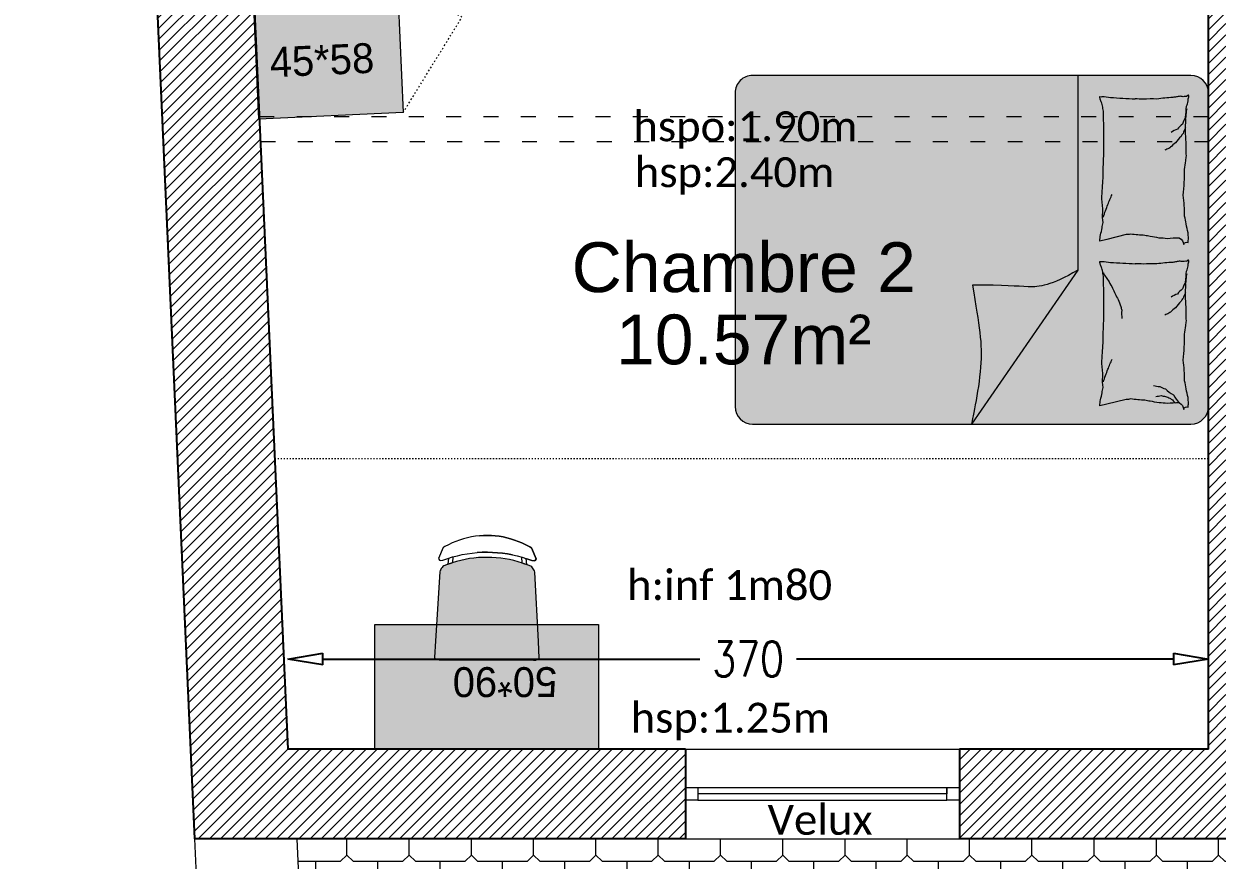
# Model space of a CAD drawing. Header units: millimetres. Extents: x -14819 to 43195, y -10328 to 20814.
# Drawn here: x 36538.9 to 37017.9, y 9415.6 to 9751.4 of the extents above; entities that cross this region are included whole.
import ezdxf
from ezdxf.enums import TextEntityAlignment as Align

# ---------------------------------------------------------------- set-up
doc = ezdxf.new("R2010")
doc.units = ezdxf.units.MM
doc.header["$PDMODE"] = 3
doc.linetypes.add('ACAD_ISO03W100', pattern=[30, 12, -18])
doc.linetypes.add('Chemin', pattern=[0.5, 0.3, -0.2])
for name, color, linetype, lineweight in [('05 - Menuiserie', 150, 'Continuous', 5), ('1_DV_BF', 21, 'Continuous', 5), ('41 - Côtes Intérieures', 71, 'Continuous', 9), ('52 - Projections', 22, 'ACAD_ISO03W100', 5), ('59 - TxT', 120, 'Continuous', 0), ('_Texte', 7, 'Continuous', 15), ('DV_Furnitures', 250, 'Continuous', 5), ('DV_Hatch bedroom', 21, 'Continuous', 5), ('hauteur inf1.8m', 11, 'Continuous', 0), ('Mur_coupe', 7, 'Continuous', 25), ('Mur_projeté', 8, 'ACAD_ISO03W100', 18), ('Mur_vu', 8, 'Continuous', 18)]:
    doc.layers.add(name, color=color, linetype=linetype, lineweight=lineweight)
doc.layers.add('10 - Hachures', color=7, linetype='Continuous', lineweight=18, true_color=0x646464)
for name, color, linetype in [('DV_Bulkhead', 40, 'Continuous'), ('DV_Text block', 20, 'Continuous'), ('DV_TEXTE', 10, 'Continuous')]:
    doc.layers.add(name, color=color, linetype=linetype)
doc.layers.add('DV_Surface', color=241, linetype='Continuous', plot=False)
doc.styles.add('CR_Cot', font='simplex.shx', dxfattribs={"width": 0.8})
doc.styles.add('Legend', font='calibri.ttf')
doc.styles.get("Standard").update_dxf_attribs({"font": 'arial.ttf'})
doc.dimstyles.get("Standard").update_dxf_attribs({"dimtxt": 14, "dimasz": 14, "dimexe": 0.18, "dimexo": 0.0625, "dimgap": 5, "dimtad": 0, "dimtoh": 1, "dimdec": 0, "dimzin": 0, "dimdsep": 46, "dimtxsty": 'CR_Cot', "dimblk": 'CLOSEDBLANK', "dimcen": 0, "dimse1": 1, "dimse2": 1, "dimadec": 0, "dimazin": 0, "dimtfac": 1, "dimtdec": 0, "dimtofl": 0, "dimtmove": 0, "dimatfit": 3, "dimfxl": 1, "dimtolj": 1, "dimtzin": 0, "dimarcsym": 0})
pattern_1 = [(45, (30000, 0), (-2.245064030267288, 2.245064030267288), [])]

# ---------------------------------------------------------------- blocks, each defined once
blk = doc.blocks.new('Fenetre_110')
blk.add_lwpolyline([(0.05, 0.05), (0.05, 0), (0, 0), (0, 0.05), (1.1, 0.05), (1.1, 0), (1.05, 0), (1.05, 0.05), (1.05, 0.025), (0.05, 0.025), (0.05, 0), (1.05, 0)])
blk = doc.blocks.new('_ClosedBlank')
at = {"color": 0, "linetype": 'ByBlock', "lineweight": -2}
for p, q in [((-1, 0.1666666666666667), (0, 0)), ((-1, 0.1666666666666667), (-1, -0.1666666666666667)), ((0, 0), (-1, -0.1666666666666667))]:
    blk.add_line(p, q, dxfattribs=at)
blk = doc.blocks.new('*D671')
at = {"layer": '41 - Côtes Intérieures', "color": 0, "lineweight": -2, "transparency": 16777216}
for p, q in [((36658.83714729112, 9496.284238740496), (36810.23898420205, 9496.284238740496)), ((37000.44082111298, 9496.284238740496), (36849.03898420205, 9496.284238740496))]:
    blk.add_line(p, q, dxfattribs=at)
at = {"layer": 'Defpoints', "color": 0, "transparency": 16777216}
for p in [(37014.44082111298, 9496.284238740496), (36644.83714729112, 9460.165619878606), (37014.44082111298, 9460.165619878606, 194.9999999999999)]:
    blk.add_point(p, dxfattribs=at)
at = {"layer": '41 - Côtes Intérieures', "color": 0, "lineweight": -2, "transparency": 16777216, "xscale": 14, "yscale": 14, "zscale": 14, "rotation": 180}
blk.add_blockref('_ClosedBlank', (36644.83714729112, 9496.284238740496), dxfattribs=at)
at = {"layer": '41 - Côtes Intérieures', "color": 0, "lineweight": -2, "transparency": 16777216, "xscale": 14, "yscale": 14, "zscale": 14}
blk.add_blockref('_ClosedBlank', (37014.44082111298, 9496.284238740496), dxfattribs=at)
at = {"layer": '41 - Côtes Intérieures', "color": 0, "transparency": 16777216, "insert": (36829.63898420205, 9496.284238740496), "char_height": 14, "attachment_point": 5, "style": 'CR_Cot'}
blk.add_mtext('\\A1;370', dxfattribs=at)
blk = doc.blocks.new('*U1101')
at = {"layer": 'DV_Hatch bedroom', "lineweight": 5}
h = blk.add_hatch(color=256, dxfattribs=at)
h.dxf.hatch_style = 1
edge = h.paths.add_edge_path()
edge.add_line((847.0545730124411, 46.8790673133517), (973.0545730124993, 46.87906731335106))
edge.add_arc((973.0545730124982, 53.87906731335104), 6.999999999999986, 270.0000000000093, 360.0000000000093)
edge.add_line((980.0545730124982, 53.87906731335217), (980.0545730124993, 229.8790673133511))
edge.add_arc((973.0545730124993, 229.8790673133511), 7, 0, 90)
edge.add_line((973.0545730124993, 236.8790673133511), (847.0545730124411, 236.8790673133517))
edge.add_arc((847.0545730124411, 229.8790673133517), 7, 90, 180)
edge.add_line((840.0545730124411, 229.8790673133517), (840.0545730124702, 53.87906731335167))
edge.add_arc((847.0545730124556, 53.87906731333713), 6.999999999985448, 179.999999999881, 269.9999999998809)
blk.add_line((918.2462938805376, 184.489697468094), (980.0545730124842, 141.7499297646371))
at = {"lineweight": 5}
blk.add_lwpolyline([(847.0545730124411, 46.8790673133517), (973.0545730124993, 46.87906731335106, 0.414213562373095), (980.0545730124982, 53.87906731335217), (980.0545730124993, 229.8790673133511, 0.414213562373095), (973.0545730124993, 236.8790673133511), (847.0545730124411, 236.8790673133517, 0.414213562373095), (840.0545730124411, 229.8790673133517), (840.0545730124702, 53.87906731335167, 0.414213562373095)], format="xyb", close=True, dxfattribs=at)
for points in [[(905.3683561002839, 225.2217188280365, -0.2633679393279821), (907.9770330702759, 226.9753276646752, -0.4948180484598251), (907.1210273014763, 228.7246963953308, -0.04922472348789158), (905.4717659369779, 228.8874596463696, -0.03683084260954966), (903.2651580663354, 228.7246964197284, -0.03189269194542133), (899.7205384567915, 227.9654047970259, 0.03578199607401519), (896.5552046842672, 227.3130398309832, 0.03294125849781754), (888.1867818383805, 226.7611082270093, 0.02656446386720497), (877.8055799286155, 227.3130398442285, 0.01790541905001343), (874.3042478836688, 227.8137404525048, -0.03339746363846834), (872.4181668921246, 228.0241061609284, -0.03203962982273088), (868.9571294261128, 227.9557394629983, 0.01844195161642952), (862.9537565284509, 227.6738044592563, 0.01083729358170642), (856.9091672738382, 227.7440769732297, 0.01462385272245969), (852.4377297810624, 228.0241061577784, 0.1112493707537801), (850.3333611330277, 228.7060391741703, -0.1537083427636597), (848.7571239238023, 229.0749981053281, -0.07644441892143763), (848.0630549980906, 228.9141800132316, -0.2155122933443702), (847.8807883263454, 228.7246963956322, -0.5858582351204265), (848.1292847922647, 228.4404865001897, 0.3634893061673001), (848.5818604634081, 228.1992570112837, 0.1917162677867557), (848.5872102849592, 227.1226441807828, -0.1296753019069136), (848.4065970090402, 225.5720205045741, -0.01735020625383131), (848.686574342908, 224.0036410649005, 0.01932564943837371), (848.9323873860957, 222.5944955663354, 0.01881751619375909), (849.5497265909901, 216.2121665034541, 0.02182809792489678), (849.6334595361643, 210.6843825903242, 0.006204154589775439), (849.5041335490533, 207.5249861236883)], [(905.3821642952756, 225.2493165864883, 0.02720052596380178), (905.6534674337435, 220.2659127701074, 0.04228118821179057), (905.3821642950772, 217.0633283145701, 0.01096989076681684), (904.6966161317835, 213.5171196919619, -0.01829888933846005), (904.3167570455827, 211.384972637756, -0.02330510151275126), (903.7841157889214, 205.6811226099339, -0.07304093550846792), (903.9662118285424, 203.853578122752), (905.8941464889826, 196.1470327355358), (906.5952186257377, 193.3446454118796, 0.5102284766733299), (906.5061108704812, 193.2385224183398, 0.02357138925158921), (904.141493518841, 193.5197962714099, 0.03449399454918334), (901.2682429151183, 194.2061698739515, -0.04782509247492186), (899.1811760778639, 194.6463731578264, -0.07866928644767605), (894.9264035725862, 194.455973775416, 0.06251002766426882), (889.5943335380282, 194.0452488214264, 0.008153125244442654), (885.3275830520514, 194.3199201640452, -0.008761567463115363), (881.3567865564544, 194.5706881959708, -0.007152706387293638), (872.3834470824821, 194.8511197487298, -0.005484417438345482), (860.6752767485619, 194.920989935312, -0.01434509528684024), (854.4462172474786, 194.7110573887998, -0.04057962453357574), (852.2624663708064, 194.3955373660601, -0.06298072340015308), (851.2662438473926, 194.0314334307953, 0.04830882339729094), (849.9839864382536, 193.5197962617604, 0.03973043077202874), (848.7152400967213, 193.2577264246464, 0.3660599915518933), (848.5818604630671, 193.3446454117371, 0.1170135263030279), (848.5331882938883, 194.1762209917563, -0.02834082451983052), (848.9323873733603, 197.5482263182833, -0.00196306063033392), (849.5041337291227, 207.5249890699412)], [(853.4893288227009, 228.199257017777, 0.08815313258354429), (856.7121124843682, 227.8685065755373, 0.08815313105263654), (859.6236780436475, 226.4477616381262, 0.07754712079217571), (861.6439934556033, 224.4306272273409, 0.07754712039776804), (862.9537569792998, 221.8938921235535)], [(861.1414160195125, 227.6673687752629, 0.02784216268372947), (863.3610483190741, 226.676805969765, 0.04868500734447086), (864.5311464003798, 225.922322279381, 0.0236664622803414), (867.1373185968686, 223.6488104070246, 0.03122341866597448), (868.9128244284307, 221.7187544445097, 0.04680097286292319), (869.3895719419801, 221.0032485341803, 0.02319083180261139), (870.1396869615454, 219.4418196691365)], [(971.5639007883732, 225.2217188280365, -0.2633679393279821), (974.1725777576958, 226.9753276646752, -0.4948180484598251), (973.3165719888962, 228.7246963953308, -0.04922472348789158), (971.6673106243978, 228.8874596463696, -0.03683084260954966), (969.4607027537552, 228.7246964197284, -0.03189269194542133), (965.9160831448808, 227.9654047970259, 0.03578199607401519), (962.7507493723565, 227.3130398309832, 0.03294125849781754), (954.3823265257713, 226.7611082270093, 0.02656446386720497), (944.0011246160354, 227.3130398442285, 0.01790541905001343), (940.4997925710887, 227.8137404525048, -0.03339746363846834), (938.6137115795156, 228.0241061609284, -0.03203962982273088), (935.1526741135327, 227.9557394629983, 0.01844195161642952), (929.1493012165402, 227.6738044592562, 0.01083729358170642), (923.104711961229, 227.7440769732296, 0.01462385272245969), (918.6332744684823, 228.0241061577784, 0.1112493707537801), (916.5289058204476, 228.7060391741703, -0.1537083427636597), (914.9526686112222, 229.0749981053281, -0.07644441892143763), (914.2585996861799, 228.9141800132316, -0.2155122933443702), (914.0763330137653, 228.7246963956321, -0.5858582351204265), (914.3248294796555, 228.4404865001897, 0.3634893061673001), (914.777405150828, 228.1992570112837, 0.1917162677867557), (914.78275497235, 227.1226441807827, -0.1296753019069136), (914.602141696431, 225.5720205045741, -0.01735020625383131), (914.8821190303279, 224.0036410649004, 0.01932564943837371), (915.1279320735156, 222.5944955663353, 0.01881751619375909), (915.7452712783809, 216.2121665034541, 0.02182809792489678), (915.8290042235842, 210.6843825903241, 0.006204154589775439), (915.6996782364732, 207.5249861236883)], [(971.5777089826955, 225.2493165864882, 0.02720052596380178), (971.8490121211634, 220.2659127701073, 0.04228118821179057), (971.5777089831665, 217.0633283145701, 0.01096989076681684), (970.8921608191743, 213.5171196919619, -0.01829888933846005), (970.5123017329735, 211.384972637756, -0.02330510151275126), (969.9796604770107, 205.6811226099338, -0.07304093550846792), (970.1617565159623, 203.853578122752), (972.0896911763734, 196.1470327355358), (972.790763313827, 193.3446454118796, 0.5102284766733299), (972.7016555579011, 193.2385224183398, 0.02357138925158921), (970.3370382062609, 193.5197962714099, 0.03449399454918334), (967.4637876025382, 194.2061698739515, -0.04782509247492186), (965.3767207659532, 194.6463731578264, -0.07866928644767605), (961.1219482606755, 194.455973775416, 0.06251002766426882), (955.7898782261175, 194.0452488214264, 0.008153125244442654), (951.5231277394422, 194.3199201640451, -0.008761567463115363), (947.5523312438451, 194.5706881959708, -0.007152706387293638), (938.578991769902, 194.8511197487298, -0.005484417438345482), (926.8708214359818, 194.920989935312, -0.01434509528684024), (920.6417619348985, 194.7110573887998, -0.04057962453357574), (918.4580110582262, 194.39553736606, -0.06298072340015308), (917.4617885354819, 194.0314334307952, 0.04830882339729094), (916.1795311256444, 193.5197962617603, 0.03973043077202874), (914.9107847841121, 193.2577264246464, 0.3660599915518933), (914.777405150487, 193.3446454117371, 0.1170135263030279), (914.7287329813082, 194.1762209917563, -0.02834082451983052), (915.127932060751, 197.5482263182832, -0.00196306063033392), (915.699678417212, 207.5249890699412)], [(919.6848735101208, 228.1992570177769, 0.08815313258354429), (922.9076571717881, 227.8685065755372, 0.08815313105263654), (925.8192227310674, 226.4477616381262, 0.07754712079217571), (927.8395381430232, 224.4306272273409, 0.07754712039776804), (929.1493016667197, 221.8938921235535)], [(927.3369607069033, 227.6673687752628, 0.02784216268372947), (929.5565930064649, 226.676805969765, 0.04868500734447086), (930.7266910877997, 225.9223222793809, 0.0236664622803414), (933.3328632849579, 223.6488104070245, 0.03122341866597448), (935.1083691158506, 221.7187544445096, 0.04680097286292319), (935.5851166293709, 221.0032485341802, 0.02319083180261139), (936.3352316489362, 219.4418196691365)], [(964.5532159879575, 214.8879501579025, 0.04752548586146815), (965.0290303518916, 217.3192487666001, 0.04752548618143519), (965.9553602626526, 219.6169705283506, 0.07737942892073026), (968.3315573673258, 222.8579054911097, 0.07737943067710795), (971.5805703186841, 225.2230455089226)], [(968.9348939916772, 215.7636912732426, 0.06416370225428163), (968.6558241250509, 217.9294090514471, 0.08212666593292359), (968.9348939912383, 219.6169705485002, 0.01324356746446535), (969.2873927803547, 220.570030933041, 0.01544823599055244), (969.6359661409547, 221.3684527683976, 0.07031174885933875), (970.3923934962933, 222.5156781262553, 0.05368994615919214), (971.7183544497585, 223.7268959661978)], [(919.3343466867876, 194.5706882661934, 0.01610775154444899), (922.966761767758, 197.0189970967258, 0.02459882714006518), (925.4686776399045, 198.4239675481022, 0.009477214576710857), (930.0455829966608, 200.5984661919819, 0.01593728168136005), (932.8299075405918, 201.7517942020841, 0.07252085216165431), (934.3550093152222, 202.0865104087179, 0.03333927934972582), (937.7373759729674, 202.1020827344036)], [(896.931980910619, 194.7129362559401, 0.009729473561467566), (894.3850253306437, 195.5559074012778, 0.00972947539273279), (891.8727952789995, 196.4973344058818, 0.007970500716486365), (889.8432678061699, 197.3409433108768, 0.00797050084477468), (887.8416624948946, 198.2488165967418)], [(963.1275255987083, 194.7129362559401, 0.009729473561467566), (960.5805700180345, 195.5559074012778, 0.00972947539273279), (958.0683399663903, 196.4973344058818, 0.007970500716486365), (956.0388124935898, 197.3409433108767, 0.00797050084477468), (954.0372071823145, 198.2488165967418)]]:
    blk.add_lwpolyline(points, format="xyb")
blk.add_open_spline([(840.0545730124703, 184.4896974679901), (866.1184799685432, 184.4896974679899), (892.182386924616, 184.4896974679897), (918.2462938806889, 184.4896974679895), (924.5768245326177, 173.4790951311314), (925.497814456202, 164.7262032753331), (924.1338798156622, 155.1852046161437), (924.3084835971617, 142.1711438209247)], degree=3, knots=[0, 0, 0, 0, 1, 1, 1, 2, 3, 3, 3, 3])
blk.add_open_spline([(924.3084835971617, 142.1711438209247), (940.8985822635999, 144.8984500248942), (954.0646666506357, 147.5254407198644), (980.0545730124842, 141.7499297646371), (980.0545730126324, 141.7499297651568)], degree=3)
blk = doc.blocks.new('*U1100')
at = {"layer": 'DV_Hatch bedroom', "lineweight": 5}
h = blk.add_hatch(color=256, dxfattribs=at)
h.dxf.hatch_style = 1
h.paths.add_polyline_path([(19.61027763474226, -0.0542759895324707), (19.98892968593668, -0.1245364546775818), (20.3581279672801, -0.2340421080589294), (20.6371476972688, -0.3582432866096497), (20.88459419305968, -0.5371570587158203), (20.98550651024584, -0.677722692489624), (21.02705864085215, -0.8456394076347351), (20.66434089860127, -7.56663978099823), (19.03446144736267, -35.35367920994736), (18.90031995712002, -35.82273945212341), (18.70788195994214, -36.27109453082062), (18.46023406618292, -36.69154867529846), (18.16135202093551, -37.07735314965225), (17.81603207953617, -37.42231577634789), (17.4298179075638, -37.72089928388573), (15.76532187503767, -38.37602436542488), (14.07621501069548, -38.96496444940544), (12.36513786568526, -39.48680162429787), (10.63475859013784, -39.94071930646874), (8.887779646430545, -40.32601118087746), (7.126926620411041, -40.64207375049568), (5.354948594357438, -40.8884137868879), (3.574611806669736, -41.06464833021141), (1.788694989882742, -41.17050170898415), (-1.417328826391895e-05, -41.20580852031685), (-1.788723334782617, -41.17050170898415), (-3.574640151569156, -41.06464833021141), (-5.354976939256858, -40.8884137868879), (-7.126954965310915, -40.64207375049568), (-8.887807991329964, -40.32601118087746), (-10.63478693503725, -39.94071930646874), (-12.36516621058468, -39.48680162429787), (-14.0762433555949, -38.96496444940544), (-15.765350219938, -38.37602436542488), (-17.42984625246322, -37.72089928388573), (-17.8160604244365, -37.42231577634789), (-18.16138036583493, -37.07735314965225), (-18.46026241108279, -36.69154867529846), (-18.70791030484202, -36.27109453082062), (-18.90034830202035, -35.82273945212341), (-19.03448979226209, -35.35367920994736), (-20.66436924350023, -7.56663978099823), (-21.02708698575157, -0.8456394076347351), (-21.00243587434011, -0.7196366786956787), (-20.94375447350808, -0.6054133176803589), (-20.85564957531574, -0.5119338631629944), (-20.62044807604366, -0.3487631678581238), (-20.35812647544412, -0.2340331673622131), (-19.98892968593668, -0.1245275139808655), (-19.61027763474272, -0.05426704883575439), (-19.217287539989, -0.01296401023864746), (-18.8223699920793, 0.0008270144462585449), (-18.72592721796877, 4.470348358154297e-06), (18.72592721796877, -4.470348358154297e-06), (18.82237148391573, 0.0008180737495422363), (19.21728903182498, -0.01297146081924438)])
h.paths.add_polyline_path([(2.021842416349728, -43.22438836097695), (4.040197664162633, -43.09443831443787)])
h.paths.add_polyline_path([(-1.417244925505656e-05, -43.27704608440399), (2.021842416349728, -43.22438836097695)])
at = {"lineweight": 5}
for p, q in [((-19.54310469879943, -40.71474969387054), (-19.2417581391453, -39.98974859714508)), ((-19.54310469879988, -40.71474969387032), (-19.24175813914576, -39.98974859714485)), ((-17.7591304400155, -45.05965411663055), (-19.54310469879943, -40.71474969387054)), ((-17.75913044001595, -45.05965411663033), (-19.54310469879988, -40.71474969387032)), ((-19.2417581391453, -39.98974859714508), (-18.99247071673449, -39.85874950885773)), ((-19.24175813914576, -39.98974859714485), (-18.99247071673494, -39.8587495088575)), ((-18.99247071673449, -39.85874950885773), (-17.82373144930102, -40.05081355571747)), ((-18.99247071673494, -39.8587495088575), (-17.82373144930148, -40.05081355571724)), ((-17.82373144930102, -40.05081355571747), (-15.91194705568773, -40.71017503738403)), ((-17.82373144930148, -40.05081355571724), (-15.91194705568819, -40.71017503738381)), ((-15.91194705568773, -40.71017503738403), (-13.97628730580186, -41.29593223333359)), ((-15.91194705568819, -40.71017503738381), (-13.97628730580232, -41.29593223333336)), ((-15.86564790035914, -38.33868205547333), (-14.884398207412, -38.69251310825348)), ((-15.6317860705401, -40.79990535974503), (-15.86564790035914, -38.33868205547333)), ((-15.86564790035959, -38.3386820554731), (-14.88439820741246, -38.69251310825325)), ((-15.63178607054056, -40.7999053597448), (-15.86564790035959, -38.3386820554731)), ((-14.884398207412, -38.69251310825348), (-13.8952462548948, -39.02367353439331)), ((-14.88439820741246, -38.69251310825325), (-13.89524625489526, -39.02367353439308)), ((-13.97628730580186, -41.29593223333359), (-12.01959116509101, -41.80722683668137)), ((-13.97628730580232, -41.29593223333336), (-12.01959116509147, -41.80722683668114)), ((-13.8952462548948, -39.02367353439331), (-13.67136182964691, -41.38088971376419)), ((-13.89524625489526, -39.02367353439308), (-13.67136182964737, -41.38088971376396)), ((-12.01959116509101, -41.80722683668137), (-10.04472967349079, -42.24330931901932)), ((-12.01959116509147, -41.80722683668114), (-10.04472967349125, -42.24330931901909)), ((-10.04472967349079, -42.24330931901932), (-8.054599978081342, -42.60353744029999)), ((-10.04472967349125, -42.24330931901909), (-8.054599978081797, -42.60353744029976)), ((-8.054599978081342, -42.60353744029999), (-6.052119365740282, -42.88738667964935)), ((-8.054599978081797, -42.60353744029976), (-6.052119365740737, -42.88738667964913)), ((-6.052119365740282, -42.88738667964935), (-4.040226009061143, -43.09443831443787)), ((-6.052119365740737, -42.88738667964913), (-4.040226009061598, -43.09443831443764)), ((10.04470132859183, -42.24330931901932), (12.01956282019205, -41.80722683668137)), ((12.01956282019205, -41.80722683668137), (13.97625896090335, -41.29593223333359)), ((13.67133348474749, -41.38088971376419), (13.89521790999629, -39.02367353439331)), ((13.67133348474704, -41.38088971376396), (13.89521790999584, -39.02367353439308)), ((13.89521790999629, -39.02367353439331), (14.88436986251349, -38.69251310825348)), ((13.89521790999584, -39.02367353439308), (14.88436986251304, -38.69251310825325)), ((13.97625896090335, -41.29593223333359), (15.91191871078831, -40.71017503738403)), ((14.88436986251349, -38.69251310825348), (15.86561955545972, -38.33868205547333)), ((14.88436986251304, -38.69251310825325), (15.86561955545926, -38.3386820554731)), ((15.86561955545972, -38.33868205547333), (15.63186662972862, -40.79994559288025)), ((15.86561955545926, -38.3386820554731), (15.63186662972817, -40.79994559288002)), ((-17.49294050657249, -45.21570950746536), (-17.7591304400155, -45.05965411663055)), ((-17.49294050657295, -45.21570950746514), (-17.75913044001595, -45.05965411663033)), ((-17.07077306753331, -45.45755386352539), (-17.49294050657249, -45.21570950746536)), ((-17.07077306753376, -45.45755386352516), (-17.49294050657295, -45.21570950746514)), ((-15.6386291259771, -46.22146785259247), (-17.07077306753331, -45.45755386352539)), ((-15.63862912597756, -46.22146785259224), (-17.07077306753376, -45.45755386352516)), ((-14.17301880931268, -46.919184923172), (-15.6386291259771, -46.22146785259247)), ((-14.17301880931313, -46.91918492317177), (-15.63862912597756, -46.22146785259224)), ((-12.67700485850696, -47.54924476146698), (-14.17301880931268, -46.919184923172)), ((-12.67700485850742, -47.54924476146675), (-14.17301880931313, -46.91918492317177)), ((-11.15371789310052, -48.110331594944), (-12.67700485850696, -47.54924476146698)), ((-11.15371789310097, -48.11033159494377), (-12.67700485850742, -47.54924476146675)), ((-9.606342238758543, -48.60127121210098), (-11.15371789310052, -48.110331594944)), ((-9.606342238758998, -48.60127121210076), (-11.15371789310097, -48.11033159494377)), ((-8.038113689518696, -49.02103543281555), (-9.606342238758543, -48.60127121210098)), ((-8.03811368951915, -49.02103543281532), (-9.606342238758998, -48.60127121210076)), ((-6.45231279452014, -49.36874806880951), (-8.038113689518696, -49.02103543281555)), ((-6.452312794520594, -49.36874806880928), (-8.03811368951915, -49.02103543281532)), ((-4.852254415149901, -49.64368343353271), (-6.45231279452014, -49.36874806880951)), ((-4.852254415150355, -49.64368343353249), (-6.452312794520594, -49.36874806880928)), ((-3.241285114326956, -49.84526336193085), (-4.852254415149901, -49.64368343353271)), ((-3.241285114327411, -49.84526336193062), (-4.852254415150355, -49.64368343353249))]:
    blk.add_line(p, q, dxfattribs=at)
for points in [[(-4.040226009061598, -43.09443831443764), (-2.021870761249602, -43.22438836097695), (-1.417244970980391e-05, -43.27704608440376), (2.021842416349728, -43.22438836097695), (4.040197664162179, -43.09443831443764), (6.052091020841317, -42.88738667964913), (4.040197664162633, -43.09443831443787), (2.021842416350182, -43.22438836097717), (-1.417244925505656e-05, -43.27704608440399), (-2.021870761249147, -43.22438836097717)], [(6.052091020841317, -42.88738667964913), (8.054571633181922, -42.60353744029976), (10.04470132859137, -42.24330931901909), (8.054571633182377, -42.60353744029999)], [(15.91191871078786, -40.71017503738381), (17.82370310440206, -40.05081355571724), (18.99244237183552, -39.8587495088575), (19.24172979424588, -39.98974859714485), (19.54315989676138, -40.7146945595739), (19.24172979424634, -39.98974859714508), (18.99244237183598, -39.85874950885773), (17.82370310440251, -40.05081355571747)], [(19.54315989676138, -40.7146945595739), (17.75910209511653, -45.05965411663033), (17.49291216167353, -45.21570950746514), (17.75910209511699, -45.05965411663055)], [(14.89412647523545, -46.58612161874748), (13.77800429201147, -47.09335416555382), (13.7776119389307, -47.09352403879143), (12.31888794097108, -47.68824875354744), (10.83518313566606, -48.21774363517738), (12.31888794097154, -47.68824875354767), (13.77761193893116, -47.09352403879166), (13.77800429201193, -47.09335416555405)], [(17.07045232261976, -45.45771926641441), (15.9920452657318, -46.04069292545296), (14.89412647523545, -46.58612161874748), (15.99204526573226, -46.04069292545319)], [(17.49291216167353, -45.21570950746514), (17.0708252818215, -45.45750916004158), (17.07045232261976, -45.45771926641441), (17.07082528182195, -45.45750916004181)], [(6.263619307729869, -49.40507560968376), (4.709619525002608, -49.66453760862328), (3.145624808623097, -49.85487759113289), (1.574715615118976, -49.97572153806664), (-1.417244925505656e-05, -50.02683252096153), (-1.622774391961912, -49.97306764125801), (-3.241285114327411, -49.84526336193062), (-1.622774391961457, -49.97306764125824), (-1.417244880030921e-05, -50.02683252096176), (1.57471561511943, -49.97572153806686), (3.145624808623552, -49.85487759113312), (4.709619525003063, -49.6645376086235)], [(10.83518313566606, -48.21774363517738), (9.329420031321433, -48.68096560239769), (7.804564399511264, -49.0770027041433), (6.263619307729869, -49.40507560968376), (7.804564399511719, -49.07700270414352), (9.329420031321888, -48.68096560239792)]]:
    blk.add_lwpolyline(points, close=True, dxfattribs=at)
blk.add_lwpolyline([(10.04470132859137, -42.24330931901909), (12.0195628201916, -41.80722683668114), (13.9762589609029, -41.29593223333336), (15.91191871078786, -40.71017503738381)], dxfattribs=at)
blk.add_polyline3d([(19.61027763474272, -0.05427598953269808, 0), (19.98892968593714, -0.1245364546778092, 0), (20.35812796728055, -0.2340421080591568, 0), (20.63714769726926, -0.358243286609877, 0), (20.88459419306014, -0.5371570587160477, 0), (20.9855065102463, -0.6777226924898514, 0), (21.0270586408526, -0.8456394076349625, 0), (20.66434089860172, -7.566639780998457, 0), (19.03446144736313, -35.35367920994759, 0), (18.90031995712047, -35.82273945212364, 0), (18.7078819599426, -36.27109453082085, 0), (18.46023406618338, -36.69154867529869, 0), (18.16135202093596, -37.07735314965248, 0), (17.81603207953663, -37.42231577634811, 0), (17.42981790756426, -37.72089928388596, 0), (15.76532187503813, -38.37602436542511, 0), (14.07621501069593, -38.96496444940567, 0), (12.36513786568571, -39.4868016242981, 0), (10.63475859013829, -39.94071930646896, 0), (8.887779646431, -40.32601118087769, 0), (7.126926620411496, -40.64207375049591, 0), (5.354948594357893, -40.88841378688812, 0), (3.574611806670191, -41.06464833021164, 0), (1.788694989883197, -41.17050170898438, 0), (-1.41732878091716e-05, -41.20580852031708, 0), (-1.788723334782162, -41.17050170898438, 0), (-3.574640151568701, -41.06464833021164, 0), (-5.354976939256403, -40.88841378688812, 0), (-7.12695496531046, -40.64207375049591, 0), (-8.88780799132951, -40.32601118087769, 0), (-10.6347869350368, -39.94071930646896, 0), (-12.36516621058422, -39.4868016242981, 0), (-14.07624335559444, -38.96496444940567, 0), (-15.76535021993755, -38.37602436542511, 0), (-17.42984625246277, -37.72089928388596, 0), (-17.81606042443605, -37.42231577634811, 0), (-18.16138036583448, -37.07735314965248, 0), (-18.46026241108234, -36.69154867529869, 0), (-18.70791030484156, -36.27109453082085, 0), (-18.90034830201989, -35.82273945212364, 0), (-19.03448979226164, -35.35367920994759, 0), (-20.66436924349978, -7.566639780998457, 0), (-21.02708698575111, -0.8456394076349625, 0), (-21.00243587433965, -0.7196366786959061, 0), (-20.94375447350762, -0.6054133176805863, 0), (-20.85564957531528, -0.5119338631632218, 0), (-20.6204480760432, -0.3487631678583512, 0), (-20.35812647544367, -0.2340331673624405, 0), (-19.98892968593623, -0.1245275139810929, 0), (-19.61027763474226, -0.05426704883598177, 0), (-19.21728753998855, -0.01296401023887483, 0), (-18.82236999207885, 0.0008270144460311712, 0), (-18.72592721796832, 4.470348130780621e-06, 0), (18.72592721796923, -4.470348585527972e-06, 0), (18.82237148391619, 0.0008180737493148627, 0), (19.21728903182543, -0.01297146081947176, 0), (19.61027763474272, -0.05427598953269808, 0)], dxfattribs=at)
blk.add_polyline3d([(19.61027763474226, -0.0542759895324707, 0), (19.98892968593668, -0.1245364546775818, 0), (20.3581279672801, -0.2340421080589294, 0), (20.6371476972688, -0.3582432866096497, 0), (20.88459419305968, -0.5371570587158203, 0), (20.98550651024584, -0.677722692489624, 0), (21.02705864085215, -0.8456394076347351, 0), (20.66434089860127, -7.56663978099823, 0), (19.03446144736267, -35.35367920994736, 0), (18.90031995712002, -35.82273945212341, 0), (18.70788195994214, -36.27109453082062, 0), (18.46023406618292, -36.69154867529846, 0), (18.16135202093551, -37.07735314965225, 0), (17.81603207953617, -37.42231577634789, 0), (17.4298179075638, -37.72089928388573, 0), (15.76532187503767, -38.37602436542488, 0), (14.07621501069548, -38.96496444940544, 0), (12.36513786568526, -39.48680162429787, 0), (10.63475859013784, -39.94071930646874, 0), (8.887779646430545, -40.32601118087746, 0), (7.126926620411041, -40.64207375049568, 0), (5.354948594357438, -40.8884137868879, 0), (3.574611806669736, -41.06464833021141, 0), (1.788694989882742, -41.17050170898415, 0), (-1.417328826391895e-05, -41.20580852031685, 0), (-1.788723334782617, -41.17050170898415, 0), (-3.574640151569156, -41.06464833021141, 0), (-5.354976939256858, -40.8884137868879, 0), (-7.126954965310915, -40.64207375049568, 0), (-8.887807991329964, -40.32601118087746, 0), (-10.63478693503725, -39.94071930646874, 0), (-12.36516621058468, -39.48680162429787, 0), (-14.0762433555949, -38.96496444940544, 0), (-15.765350219938, -38.37602436542488, 0), (-17.42984625246322, -37.72089928388573, 0), (-17.8160604244365, -37.42231577634789, 0), (-18.16138036583493, -37.07735314965225, 0), (-18.46026241108279, -36.69154867529846, 0), (-18.70791030484202, -36.27109453082062, 0), (-18.90034830202035, -35.82273945212341, 0), (-19.03448979226209, -35.35367920994736, 0), (-20.66436924350023, -7.56663978099823, 0), (-21.02708698575157, -0.8456394076347351, 0), (-21.00243587434011, -0.7196366786956787, 0), (-20.94375447350808, -0.6054133176803589, 0), (-20.85564957531574, -0.5119338631629944, 0), (-20.62044807604366, -0.3487631678581238, 0), (-20.35812647544412, -0.2340331673622131, 0), (-19.98892968593668, -0.1245275139808655, 0), (-19.61027763474272, -0.05426704883575439, 0), (-19.217287539989, -0.01296401023864746, 0), (-18.8223699920793, 0.0008270144462585449, 0), (-18.72592721796877, 4.470348358154297e-06, 0), (18.72592721796877, -4.470348358154297e-06, 0), (18.82237148391573, 0.0008180737495422363, 0), (19.21728903182498, -0.01297146081924438, 0), (19.61027763474226, -0.0542759895324707, 0)], close=True, dxfattribs=at)
blk = doc.blocks.new('kdkd')
at = {"layer": 'DV_Hatch bedroom', "transparency": 33554687}
h = blk.add_hatch(color=256, dxfattribs=at)
h.dxf.hatch_style = 1
h.paths.add_polyline_path([(347.3378382290018, 26.56950613799328), (347.8378382290018, 26.56950613799327), (347.8378382290016, 27.4705676299203), (347.3378382290016, 27.4705676299203)])
at = {"layer": '1_DV_BF', "color": 18, "lineweight": 5, "true_color": 0x000000}
blk.add_lwpolyline([(347.3378382290016, 27.46779994626701), (347.8378382290016, 27.46779994626701), (347.8378382290018, 26.56950613799328), (347.3378382290018, 26.56950613799328), (347.3378382290016, 27.46779994626701)], dxfattribs=at)
at = {"layer": 'DV_TEXTE', "insert": (347.6290976968428, 27.30227017149441), "char_height": 0.12, "width": 0.5675187395583113, "attachment_point": 1, "rotation": 270}
blk.add_mtext('{\\fDM Sans|b0|i0|c0|p2;\\C10;50*90}', dxfattribs=at)
blk = doc.blocks.new('*U1102')
at = {"layer": 'DV_Hatch bedroom', "lineweight": 5}
h = blk.add_hatch(color=256, dxfattribs=at)
h.dxf.hatch_style = 1
h.paths.add_polyline_path([(-22.5, 58), (22.5, 58), (22.5, 0), (-22.5, 0)])
at = {"linetype": 'ACAD_ISO03W100', "lineweight": 5, "ltscale": 0.05}
blk.add_lwpolyline([(22.5, 58), (-14.69450451320154, 83.32920910760743, 0.1505869127939962), (-22.5, 58)], format="xyb", dxfattribs=at)
at = {"lineweight": 5}
blk.add_lwpolyline([(-22.5, 58), (22.5, 58), (22.5, 0), (-22.5, 0), (-22.5, 58)], dxfattribs=at)
at = {"layer": 'DV_Text block', "insert": (-6.045399099016834, 5.403900028354713), "char_height": 12, "width": 43.69596577703091, "attachment_point": 1, "rotation": 90}
blk.add_mtext('{\\fDM Sans|b0|i0|c0|p2;45*58}', dxfattribs=at)

msp = doc.modelspace()

# ---------------------------------------------------------------- hatches: boundary and pattern name
at = {"layer": '10 - Hachures', "lineweight": 18}
h = msp.add_hatch(dxfattribs=at)
h.set_pattern_fill('ANSI31', color=256)
h.set_pattern_definition(pattern_1)
h.paths.add_polyline_path([(36559.12643628909, 10498.25918850361), (36607.41822047962, 9424.165619878606), (36804.44082111298, 9424.165619878606), (36804.44082111298, 9460.165619878606), (36644.83714729112, 9460.165619878606), (36627.11926994914, 9854.165619878924), (36703.94780828944, 9854.165619878606), (36703.94780828944, 9865.165619878606), (36626.62460839898, 9865.165619878928), (36622.93713138874, 9947.165619878606), (36868.94780828957, 9947.165619878606), (36868.94780828957, 9865.165619878606), (36786.94780828945, 9865.165619878606), (36786.94780828945, 9854.165619878606), (36879.94780828957, 9854.165619878606), (36879.94780828957, 10051.16561987851), (36786.94780828945, 10051.16561987856), (36786.94780828945, 10040.16561987856), (36868.94780828957, 10040.16561987856), (36868.94780828957, 9958.165619878559), (36622.44246983858, 9958.165619878606), (36618.75499282834, 10040.1656198782), (36703.94780828944, 10040.1656198782), (36703.94780828944, 10051.16561987856), (36618.26033127819, 10051.1656198782), (36599.68803853138, 10464.16561987861), (36764.68803853138, 10464.16561987861), (36764.68803853138, 10498.16561987861)])
h = msp.add_hatch(dxfattribs=at)
h.set_pattern_fill('ANSI31', color=256)
h.set_pattern_definition(pattern_1)
h.paths.add_polyline_path([(37121.44082111297, 9424.165619878606), (37121.44082111297, 9460.165619878606), (37021.44082111298, 9460.165619878606), (37021.44082111298, 9854.165619878606), (37270.44082111299, 9854.165619878606), (37270.44082111299, 9861.165619878606), (37014.44082111309, 9861.165619878606), (37014.44082111298, 9460.165619878606), (36914.44082111298, 9460.165619878606), (36914.44082111298, 9424.165619878606)])
at = {"layer": '10 - Hachures'}
h = msp.add_hatch(dxfattribs=at)
h.set_pattern_fill('G_TUILE_3', color=256, scale=50)
h.set_pattern_definition([(0, (5646.029096823691, 11715.09259699539), (12.5, 25), [20, -5, 20, -5]), (90, (5643.529096823691, 11717.59259699539), (-12.5, 25), [22.5, -27.5]), (45, (5641.029096823695, 11715.09259699539), (12.50000000023781, 25.00000000047562), [3.535533906, -67.1751442]), (135, (5646.029096823691, 11715.09259699539), (-12.50000000023781, 25.00000000047562), [3.535533906, -67.17514419999999])])
h.paths.add_polyline_path([(36656.57314047753, 9243.707130834473), (36658.30632261888, 9205.16561987861), (36681.34708625956, 9205.16561987861), (37703.44082111301, 9205.165619878628), (37703.44082111301, 9424.165619878606), (36648.45806084758, 9424.165619878606)])

# ---------------------------------------------------------------- linework, layer by layer
at = {"layer": '52 - Projections', "ltscale": 0.04, "elevation": 194.9999999999999}
msp.add_lwpolyline([(36639.58943345468, 9576.861272052525), (37014.44082111298, 9576.861272052525)], dxfattribs=at)
at = {"layer": 'DV_Surface'}
msp.add_circle((37342.95373377298, 10053.35202820514, 194.9999999999999), 1501.312977656466, dxfattribs=at)
at = {"layer": 'Mur_coupe'}
for p, q in [((36804.44082111298, 9460.165619878606, 194.9999999999999), (36644.83714729112, 9460.165619878606, 194.9999999999999)), ((37014.44082111298, 9460.165619878606, 194.9999999999999), (36914.44082111298, 9460.165619878606, 194.9999999999999)), ((36804.44082111298, 9424.165619878606, 194.9999999999999), (36607.41822047962, 9424.165619878606, 194.9999999999999)), ((37121.44082111297, 9424.165619878606, 194.9999999999999), (36914.44082111298, 9424.165619878606, 194.9999999999999))]:
    msp.add_line(p, q, dxfattribs=at)
at = {"layer": 'Mur_coupe', "flags": 128}
for points in [[(36559.12643628909, 10498.25918850361), (36607.41822047962, 9424.165619878606)], [(36627.11926994914, 9854.165619878924), (36644.83714729112, 9460.165619878606)]]:
    msp.add_lwpolyline(points, dxfattribs=at)
at = {"layer": 'Mur_coupe', "elevation": 194.9999999999999, "flags": 128}
for points in [[(37014.44082111298, 9460.165619878606), (37014.44082111309, 9861.165619878564)], [(36804.44082111298, 9460.165619878606), (36804.44082111298, 9424.165619878606)], [(36914.44082111298, 9460.165619878606), (36914.44082111298, 9424.165619878606)]]:
    msp.add_lwpolyline(points, dxfattribs=at)
at = {"layer": 'Mur_projeté', "ltscale": 0.5, "elevation": 194.9999999999999, "flags": 128}
for points in [[(36633.4149624057, 9714.165619878606), (37014.44082111298, 9714.165619878606)], [(36633.86465472402, 9704.165619878606), (37014.44082111298, 9704.165619878606)]]:
    msp.add_lwpolyline(points, dxfattribs=at)
at = {"layer": 'Mur_vu', "elevation": 194.9999999999999, "flags": 128}
for points in [[(36804.44082111298, 9460.165619878606), (36914.44082111298, 9460.165619878606)], [(36804.44082111298, 9424.165619878606), (36914.44082111298, 9424.165619878606)]]:
    msp.add_lwpolyline(points, dxfattribs=at)
at = {"layer": 'Mur_vu', "flags": 128}
for points in [[(36607.41822047962, 9424.165619878606), (36615.62834345178, 9241.558155071862)], [(36648.45806084758, 9424.165619878606), (36658.30632261888, 9205.16561987861)]]:
    msp.add_lwpolyline(points, dxfattribs=at)

# ---------------------------------------------------------------- block references
at = {"layer": '05 - Menuiserie', "xscale": 100, "yscale": 100, "zscale": 100}
msp.add_blockref('Fenetre_110', (36804.44082111298, 9439.665619878606, 194.9999999999999), dxfattribs=at)
at = {"layer": 'DV_Bulkhead', "xscale": 100, "yscale": 100, "zscale": 100, "rotation": 269.9999999999955}
msp.add_blockref('kdkd', (34022.77367999176, 44243.94944277899, 194.9999999999999), dxfattribs=at)
at = {"layer": 'DV_Furnitures'}
for name, p, rotation in [('*U1102', (36632.17319883266, 9735.599283660355), 272.5748125043365), ('*U1101', (36777.56175380001, 10570.72019289114, 194.9999999999999), 269.9999999999797)]:
    msp.add_blockref(name, p, dxfattribs=dict(at, rotation=rotation))
at = {"layer": 'DV_Furnitures', "xscale": -1, "rotation": 179.738119633609}
msp.add_blockref('*U1100', (36724.75858241905, 9495.932937564607, 194.9999999999999), dxfattribs=at)

# ---------------------------------------------------------------- texts
at = {"layer": '59 - TxT', "linetype": 'Continuous'}
for s, p in [('Chambre 2', (36827.88844151642, 9643.637366929644)), ('10.57m²', (36827.88844151642, 9614.637366929644))]:
    msp.add_text(s, height=20, dxfattribs=at).set_placement(p, align=Align.CENTER)
at = {"layer": '_Texte', "linetype": 'Chemin', "ltscale": 0.1, "style": 'Legend'}
for s, p in [('hspo:1.90m', (36783.59887653208, 9704.225469993287, 194.9999999999999)), ('hsp:2.40m', (36784.15773121278, 9685.797828456887, 194.9999999999999)), ('hsp:1.25m', (36782.47158792305, 9466.737380232958, 194.9999999999999)), ('Velux', (36837.46466602017, 9425.715346133382, 194.9999999999999))]:
    msp.add_text(s, height=12, dxfattribs=at).set_placement(p)
at = {"layer": 'hauteur inf1.8m', "linetype": 'Chemin', "ltscale": 0.1, "style": 'Legend'}
msp.add_text('h:inf 1m80', height=12, rotation=359.9999999933299, dxfattribs=at).set_placement((36781.08564666942, 9519.990050866827, 194.9999999999999))

# ---------------------------------------------------------------- dimensions: what is measured, and where the dimension line sits
at = {"layer": '41 - Côtes Intérieures'}
dim = msp.add_linear_dim(base=(37014.44082111298, 9496.284238740496), p1=(36644.83714729112, 9460.165619878606), p2=(37014.44082111298, 9460.165619878606, 194.9999999999999), dimstyle='Standard', dxfattribs=at)
dim.commit()
dim.dimension.update_dxf_attribs({"geometry": '*D671', "text_midpoint": (36829.63898420205, 9496.284238740496)})

doc.saveas('drawing.dxf')
